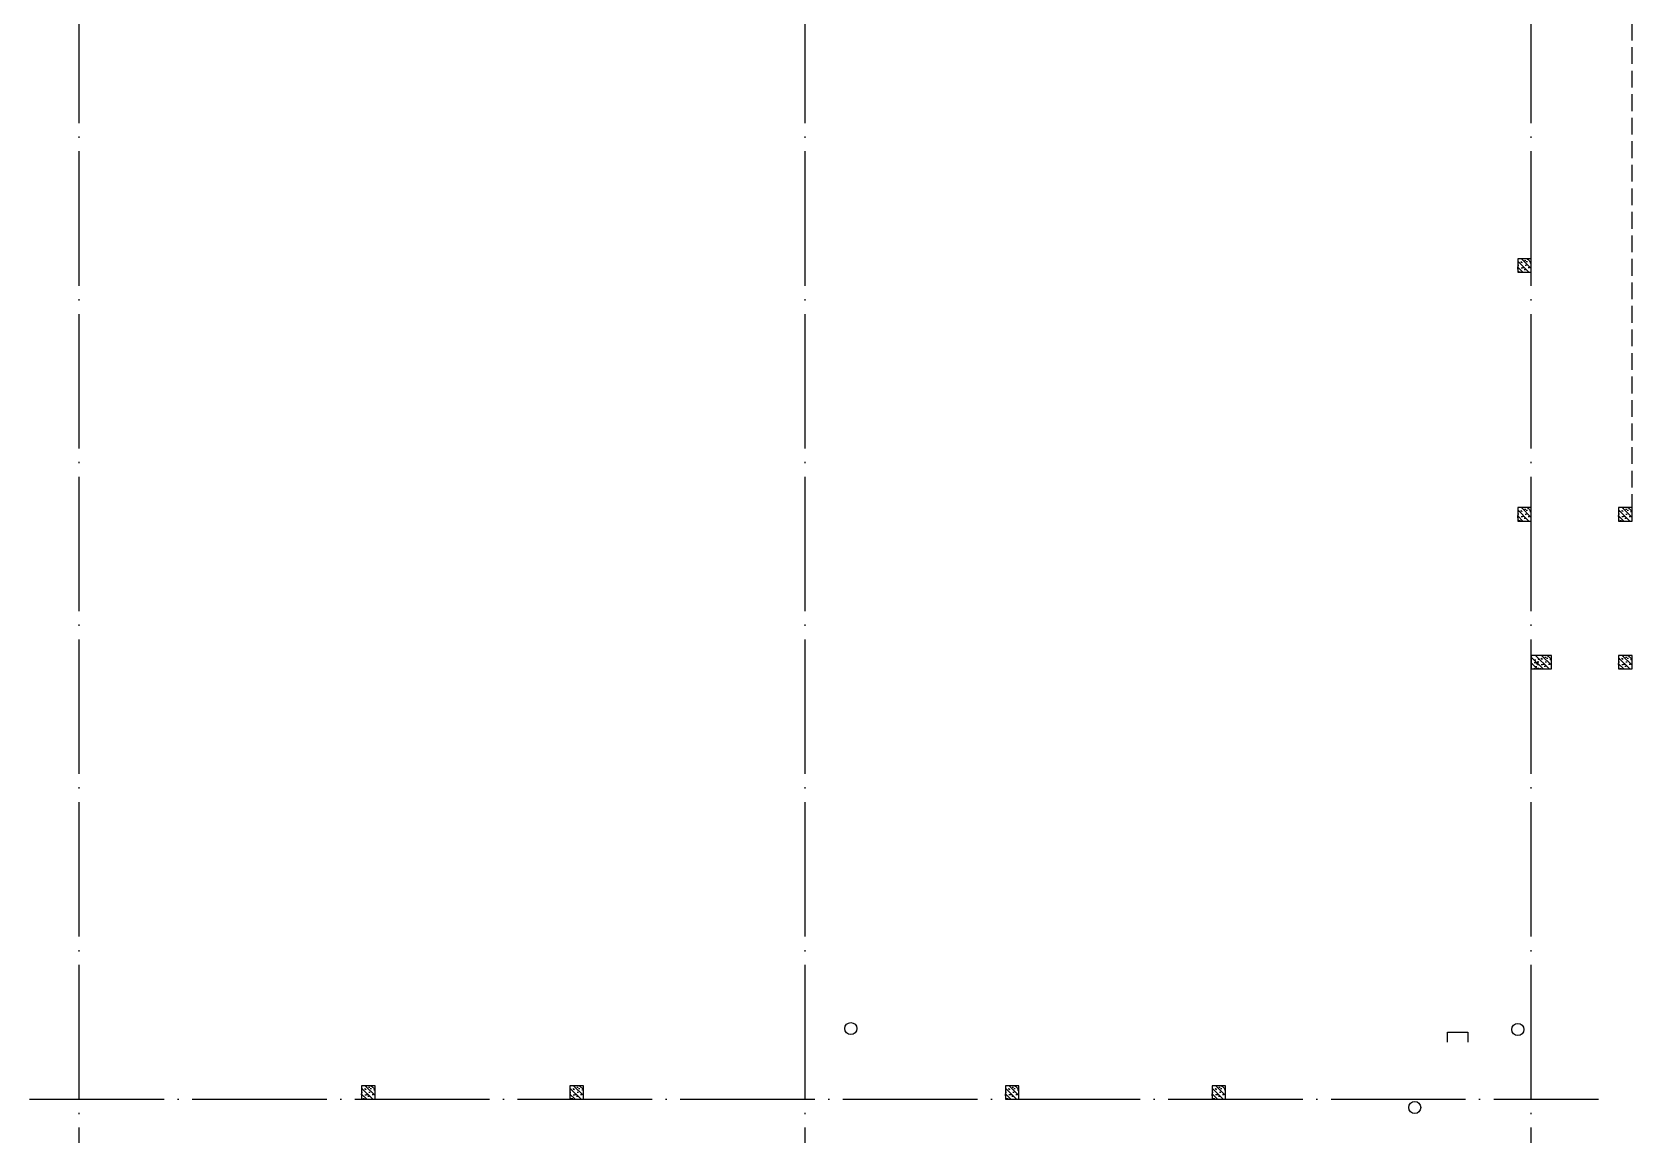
# Model space of a CAD drawing. Extents: x 6843040 to 15500510, y -6507076 to -4940511.
# Drawn here: x 7756494 to 7780297, y -5531034 to -5514627 of the extents above; entities that cross this region are included whole.
import ezdxf

# ---------------------------------------------------------------- set-up
doc = ezdxf.new("R2010")
doc.units = 0
doc.header["$LTSCALE"] = 1000
doc.header["$MEASUREMENT"] = 0
doc.linetypes.add('DASH', pattern=[0.35, 0.25, -0.1])
doc.linetypes.add('DOTE', pattern=[2.42, 2, -0.2, 0.02, -0.2])
for name, color, linetype in [('COLUMN', 10, 'Continuous'), ('DOTE', 8, 'DOTE'), ('plan-1', 40, 'Continuous'), ('PUB_HATCH', 8, 'Continuous'), ('S_SURFACE', 6, 'Continuous'), ('VPIPE-给水', 3, 'Continuous'), ('VPIPE-雨水', 4, 'Continuous')]:
    doc.layers.add(name, color=color, linetype=linetype)

# ---------------------------------------------------------------- blocks, each defined once
blk = doc.blocks.new('1GZ')
at = {"layer": 'PUB_HATCH'}
h = blk.add_hatch(dxfattribs=at)
h.set_pattern_fill('钢筋混凝土', color=256, scale=25, angle=90, style=0)
h.set_pattern_definition([(134.999998, (93878.19, -451466.92), (-44.194175, -44.194172), []), (140, (93878.19, -451466.92), (15.68804, 179.315045), [18.75, -206.25]), (85, (93878.19, -451466.92), (-188.048035, -34.68783), [15, -165]), (190.4514, (93879.5, -451451.98), (-172.35988, 144.62735), [15.93505, -175.28553]), (136.1842, (93828.2, -451466.92), (41.37976, 266.81026), [28.125, -309.375]), (186.6356, (93831.64, -451444.69), (-243.52946, 233.66568), [23.90257, -262.92825]), (81.1842, (93828.2, -451466.92), (-243.52964, 233.6655), [22.5, -247.5]), (111, (93840.69, -451441.92), (100.65473, 149.22676), [18.75, -206.25]), (56, (93840.69, -451441.92), (-181.28751, 60.82884), [15, -165]), (161.4514, (93849.08, -451429.48), (-80.63262, 210.05566), [15.93505, -175.28553]), (127.499998, (93878.19, -451466.92), (-83.223463, 3.039967), [0, -163, 0, -167.5, 0, -165.625]), (97.499998, (93878.19, -451466.92), (-98.602926, 65.767388), [0, -95.5, 0, -159.25, 0, -63.125]), (57.499998, (93878.19, -451522.67), (5.638722, 133.455609), [0, -62.5, 0, -195, 0, -258.75]), (47.499998, (93878.19, -451547.67), (-25.02624, 145.796543), [0, -81.25, 0, -129.5, 0, -183.75])])
edge = h.paths.add_edge_path()
edge.add_line((400295, -183985), (400095, -183985))
edge.add_line((400295, -183985), (400295, -183785))
edge.add_line((400295, -183785), (400095, -183785))
edge.add_line((400095, -183785), (400095, -183985))
h = blk.add_hatch(dxfattribs=at)
h.set_pattern_fill('钢筋混凝土', color=256, scale=25, angle=90, style=0)
h.set_pattern_definition([(134.999998, (93878.19, -455166.74), (-44.194175, -44.194172), []), (140, (93878.19, -455166.74), (15.68804, 179.315045), [18.75, -206.25]), (85, (93878.19, -455166.74), (-188.048035, -34.68783), [15, -165]), (190.4514, (93879.5, -455151.8), (-172.35988, 144.62735), [15.93505, -175.28553]), (136.1842, (93828.2, -455166.74), (41.37976, 266.81026), [28.125, -309.375]), (186.6356, (93831.64, -455144.5), (-243.52946, 233.66568), [23.90257, -262.92825]), (81.1842, (93828.2, -455166.74), (-243.52964, 233.6655), [22.5, -247.5]), (111, (93840.69, -455141.74), (100.65473, 149.22676), [18.75, -206.25]), (56, (93840.69, -455141.74), (-181.28751, 60.82884), [15, -165]), (161.4514, (93849.08, -455129.3), (-80.63262, 210.05566), [15.93505, -175.28553]), (127.499998, (93878.19, -455166.74), (-83.223463, 3.039967), [0, -163, 0, -167.5, 0, -165.625]), (97.499998, (93878.19, -455166.74), (-98.602926, 65.767388), [0, -95.5, 0, -159.25, 0, -63.125]), (57.499998, (93878.19, -455222.49), (5.638722, 133.455609), [0, -62.5, 0, -195, 0, -258.75]), (47.499998, (93878.19, -455247.49), (-25.02624, 145.796543), [0, -81.25, 0, -129.5, 0, -183.75])])
edge = h.paths.add_edge_path()
edge.add_line((400295, -187685), (400095, -187685))
edge.add_line((400295, -187685), (400295, -187485))
edge.add_line((400295, -187485), (400095, -187485))
edge.add_line((400095, -187485), (400095, -187685))
h = blk.add_hatch(dxfattribs=at)
h.set_pattern_fill('钢筋混凝土', color=256, scale=25, angle=90, style=0)
h.set_pattern_definition([(134.999998, (95378.183, -455166.74), (-44.194175, -44.194172), []), (140, (95378.18, -455166.74), (15.68804, 179.315045), [18.75, -206.25]), (85, (95378.18, -455166.74), (-188.048035, -34.68783), [15, -165]), (190.4514, (95379.49, -455151.8), (-172.35988, 144.62735), [15.93505, -175.28553]), (136.1842, (95328.18, -455166.74), (41.37976, 266.81026), [28.125, -309.375]), (186.6356, (95331.63, -455144.5), (-243.52946, 233.66568), [23.90257, -262.92825]), (81.1842, (95328.18, -455166.74), (-243.52964, 233.6655), [22.5, -247.5]), (111, (95340.68, -455141.74), (100.65473, 149.22676), [18.75, -206.25]), (56, (95340.68, -455141.74), (-181.28751, 60.82884), [15, -165]), (161.4514, (95349.07, -455129.3), (-80.63262, 210.05566), [15.93505, -175.28553]), (127.499998, (95378.183, -455166.74), (-83.223463, 3.039967), [0, -163, 0, -167.5, 0, -165.625]), (97.499998, (95378.18, -455166.74), (-98.602926, 65.767388), [0, -95.5, 0, -159.25, 0, -63.125]), (57.499998, (95378.18, -455222.49), (5.638722, 133.455609), [0, -62.5, 0, -195, 0, -258.75]), (47.499998, (95378.18, -455247.49), (-25.02624, 145.796543), [0, -81.25, 0, -129.5, 0, -183.75])])
edge = h.paths.add_edge_path()
edge.add_line((401795, -187685), (401595, -187685))
edge.add_line((401795, -187685), (401795, -187485))
edge.add_line((401795, -187485), (401595, -187485))
edge.add_line((401595, -187485), (401595, -187685))
h = blk.add_hatch(dxfattribs=at)
h.set_pattern_fill('钢筋混凝土', color=256, scale=25, angle=90, style=0)
h.set_pattern_definition([(134.999998, (94178.19, -457366.74), (-44.194175, -44.194172), []), (140, (94178.19, -457366.74), (15.68804, 179.315045), [18.75, -206.25]), (85, (94178.19, -457366.74), (-188.048035, -34.68783), [15, -165]), (190.4514, (94179.5, -457351.8), (-172.35988, 144.62735), [15.93505, -175.28553]), (136.1842, (94128.2, -457366.74), (41.37976, 266.81026), [28.125, -309.375]), (186.6356, (94131.64, -457344.5), (-243.52946, 233.66568), [23.90257, -262.92825]), (81.1842, (94128.2, -457366.74), (-243.52964, 233.6655), [22.5, -247.5]), (111, (94140.69, -457341.74), (100.65473, 149.22676), [18.75, -206.25]), (56, (94140.69, -457341.74), (-181.28751, 60.82884), [15, -165]), (161.4514, (94149.08, -457329.3), (-80.63262, 210.05566), [15.93505, -175.28553]), (127.499998, (94178.19, -457366.74), (-83.223463, 3.039967), [0, -163, 0, -167.5, 0, -165.625]), (97.499998, (94178.19, -457366.74), (-98.602926, 65.767388), [0, -95.5, 0, -159.25, 0, -63.125]), (57.499998, (94178.19, -457422.49), (5.638722, 133.455609), [0, -62.5, 0, -195, 0, -258.75]), (47.499998, (94178.19, -457447.49), (-25.02624, 145.796543), [0, -81.25, 0, -129.5, 0, -183.75])])
edge = h.paths.add_edge_path()
edge.add_line((400595, -189885), (400295, -189885))
edge.add_line((400595, -189885), (400595, -189685))
edge.add_line((400595, -189685), (400295, -189685))
edge.add_line((400295, -189685), (400295, -189885))
h = blk.add_hatch(dxfattribs=at)
h.set_pattern_fill('钢筋混凝土', color=256, scale=25, angle=90, style=0)
h.set_pattern_definition([(134.999998, (95378.21, -457366.74), (-44.194175, -44.194172), []), (140, (95378.21, -457366.74), (15.68804, 179.315045), [18.75, -206.25]), (85, (95378.21, -457366.74), (-188.048035, -34.68783), [15, -165]), (190.4514, (95379.52, -457351.8), (-172.35988, 144.62735), [15.93505, -175.28553]), (136.1842, (95328.21, -457366.74), (41.37976, 266.81026), [28.125, -309.375]), (186.6356, (95331.66, -457344.5), (-243.52946, 233.66568), [23.90257, -262.92825]), (81.1842, (95328.2, -457366.74), (-243.52964, 233.6655), [22.5, -247.5]), (111, (95340.71, -457341.74), (100.65473, 149.22676), [18.75, -206.25]), (56, (95340.71, -457341.74), (-181.28751, 60.82884), [15, -165]), (161.4514, (95349.1, -457329.3), (-80.63262, 210.05566), [15.93505, -175.28553]), (127.499998, (95378.21, -457366.74), (-83.223463, 3.039967), [0, -163, 0, -167.5, 0, -165.625]), (97.499998, (95378.21, -457366.74), (-98.602926, 65.767388), [0, -95.5, 0, -159.25, 0, -63.125]), (57.499998, (95378.21, -457422.49), (5.638722, 133.455609), [0, -62.5, 0, -195, 0, -258.75]), (47.499998, (95378.21, -457447.49), (-25.02624, 145.796543), [0, -81.25, 0, -129.5, 0, -183.75])])
edge = h.paths.add_edge_path()
edge.add_line((401795, -189885), (401595, -189885))
edge.add_line((401795, -189885), (401795, -189685))
edge.add_line((401795, -189685), (401595, -189685))
edge.add_line((401595, -189685), (401595, -189885))
h = blk.add_hatch(dxfattribs=at)
h.set_pattern_fill('钢筋混凝土', color=256, scale=25, angle=90, style=0)
h.set_pattern_definition([(134.999998, (76678.19, -463766.92), (-44.194175, -44.194172), []), (140, (76678.19, -463766.92), (15.68804, 179.315045), [18.75, -206.25]), (85, (76678.19, -463766.92), (-188.048035, -34.68783), [15, -165]), (190.4514, (76679.5, -463751.98), (-172.35988, 144.62735), [15.93505, -175.28553]), (136.1842, (76628.2, -463766.92), (41.37976, 266.81026), [28.125, -309.375]), (186.6356, (76631.64, -463744.68), (-243.52946, 233.66568), [23.90257, -262.92825]), (81.1842, (76628.2, -463766.92), (-243.52964, 233.6655), [22.5, -247.5]), (111, (76640.69, -463741.92), (100.65473, 149.22676), [18.75, -206.25]), (56, (76640.69, -463741.92), (-181.28751, 60.82884), [15, -165]), (161.4514, (76649.08, -463729.48), (-80.63262, 210.05566), [15.93505, -175.28553]), (127.499998, (76678.19, -463766.92), (-83.223463, 3.039967), [0, -163, 0, -167.5, 0, -165.625]), (97.499998, (76678.19, -463766.92), (-98.602926, 65.767388), [0, -95.5, 0, -159.25, 0, -63.125]), (57.499998, (76678.19, -463822.67), (5.638722, 133.455609), [0, -62.5, 0, -195, 0, -258.75]), (47.499998, (76678.19, -463847.67), (-25.02624, 145.796543), [0, -81.25, 0, -129.5, 0, -183.75])])
edge = h.paths.add_edge_path()
edge.add_line((383095, -196285), (382895, -196285))
edge.add_line((383095, -196285), (383095, -196085))
edge.add_line((383095, -196085), (382895, -196085))
edge.add_line((382895, -196085), (382895, -196285))
h = blk.add_hatch(dxfattribs=at)
h.set_pattern_fill('钢筋混凝土', color=256, scale=25, angle=90, style=0)
h.set_pattern_definition([(134.999998, (79778.19, -463766.92), (-44.194175, -44.194172), []), (140, (79778.19, -463766.92), (15.68804, 179.315045), [18.75, -206.25]), (85, (79778.19, -463766.92), (-188.048035, -34.68783), [15, -165]), (190.4514, (79779.5, -463751.98), (-172.35988, 144.62735), [15.93505, -175.28553]), (136.1842, (79728.2, -463766.92), (41.37976, 266.81026), [28.125, -309.375]), (186.6356, (79731.64, -463744.68), (-243.52946, 233.66568), [23.90257, -262.92825]), (81.1842, (79728.2, -463766.92), (-243.52964, 233.6655), [22.5, -247.5]), (111, (79740.69, -463741.92), (100.65473, 149.22676), [18.75, -206.25]), (56, (79740.69, -463741.92), (-181.28751, 60.82884), [15, -165]), (161.4514, (79749.08, -463729.48), (-80.63262, 210.05566), [15.93505, -175.28553]), (127.499998, (79778.19, -463766.92), (-83.223463, 3.039967), [0, -163, 0, -167.5, 0, -165.625]), (97.499998, (79778.19, -463766.92), (-98.602926, 65.767388), [0, -95.5, 0, -159.25, 0, -63.125]), (57.499998, (79778.19, -463822.67), (5.638722, 133.455609), [0, -62.5, 0, -195, 0, -258.75]), (47.499998, (79778.19, -463847.67), (-25.02624, 145.796543), [0, -81.25, 0, -129.5, 0, -183.75])])
edge = h.paths.add_edge_path()
edge.add_line((386195, -196285), (385995, -196285))
edge.add_line((386195, -196285), (386195, -196085))
edge.add_line((386195, -196085), (385995, -196085))
edge.add_line((385995, -196085), (385995, -196285))
h = blk.add_hatch(dxfattribs=at)
h.set_pattern_fill('钢筋混凝土', color=256, scale=25, angle=90, style=0)
h.set_pattern_definition([(134.999998, (86256.395, -463766.52), (-44.194175, -44.194172), []), (140, (86256.4, -463766.52), (15.68804, 179.315045), [18.75, -206.25]), (85, (86256.4, -463766.52), (-188.048035, -34.68783), [15, -165]), (190.4514, (86257.7, -463751.58), (-172.35988, 144.62735), [15.93505, -175.28553]), (136.1842, (86206.4, -463766.52), (41.37976, 266.81026), [28.125, -309.375]), (186.6356, (86209.84, -463744.3), (-243.52946, 233.66568), [23.90257, -262.92825]), (81.1842, (86206.4, -463766.52), (-243.52964, 233.6655), [22.5, -247.5]), (111, (86218.9, -463741.52), (100.65473, 149.22676), [18.75, -206.25]), (56, (86218.9, -463741.52), (-181.28751, 60.82884), [15, -165]), (161.4514, (86227.28, -463729.09), (-80.63262, 210.05566), [15.93505, -175.28553]), (127.499998, (86256.395, -463766.52), (-83.223463, 3.039967), [0, -163, 0, -167.5, 0, -165.625]), (97.499998, (86256.395, -463766.52), (-98.602926, 65.767388), [0, -95.5, 0, -159.25, 0, -63.125]), (57.499998, (86256.395, -463822.27), (5.638722, 133.455609), [0, -62.5, 0, -195, 0, -258.75]), (47.499998, (86256.4, -463847.27), (-25.02624, 145.796543), [0, -81.25, 0, -129.5, 0, -183.75])])
edge = h.paths.add_edge_path()
edge.add_line((392673, -196285), (392473, -196285))
edge.add_line((392673, -196285), (392673, -196085))
edge.add_line((392673, -196085), (392473, -196085))
edge.add_line((392473, -196085), (392473, -196285))
h = blk.add_hatch(dxfattribs=at)
h.set_pattern_fill('钢筋混凝土', color=256, scale=25, angle=90, style=0)
h.set_pattern_definition([(134.999998, (89331.395, -463766.52), (-44.194175, -44.194172), []), (140, (89331.4, -463766.52), (15.68804, 179.315045), [18.75, -206.25]), (85, (89331.4, -463766.52), (-188.048035, -34.68783), [15, -165]), (190.4514, (89332.7, -463751.58), (-172.35988, 144.62735), [15.93505, -175.28553]), (136.1842, (89281.4, -463766.52), (41.37976, 266.81026), [28.125, -309.375]), (186.6356, (89284.84, -463744.3), (-243.52946, 233.66568), [23.90257, -262.92825]), (81.1842, (89281.4, -463766.52), (-243.52964, 233.6655), [22.5, -247.5]), (111, (89293.9, -463741.52), (100.65473, 149.22676), [18.75, -206.25]), (56, (89293.9, -463741.52), (-181.28751, 60.82884), [15, -165]), (161.4514, (89302.28, -463729.09), (-80.63262, 210.05566), [15.93505, -175.28553]), (127.499998, (89331.395, -463766.52), (-83.223463, 3.039967), [0, -163, 0, -167.5, 0, -165.625]), (97.499998, (89331.395, -463766.52), (-98.602926, 65.767388), [0, -95.5, 0, -159.25, 0, -63.125]), (57.499998, (89331.395, -463822.27), (5.638722, 133.455609), [0, -62.5, 0, -195, 0, -258.75]), (47.499998, (89331.4, -463847.27), (-25.02624, 145.796543), [0, -81.25, 0, -129.5, 0, -183.75])])
edge = h.paths.add_edge_path()
edge.add_line((395748, -196285), (395548, -196285))
edge.add_line((395748, -196285), (395748, -196085))
edge.add_line((395748, -196085), (395548, -196085))
edge.add_line((395548, -196085), (395548, -196285))
at = {"layer": 'COLUMN'}
for points in [[(400095, -183985), (400295, -183985), (400295, -183785), (400095, -183785)], [(400095, -187685), (400295, -187685), (400295, -187485), (400095, -187485)], [(401595, -187685), (401795, -187685), (401795, -187485), (401595, -187485)], [(400295, -189885), (400595, -189885), (400595, -189685), (400295, -189685)], [(401595, -189885), (401795, -189885), (401795, -189685), (401595, -189685)], [(382895, -196285), (383095, -196285), (383095, -196085), (382895, -196085)], [(385995, -196285), (386195, -196285), (386195, -196085), (385995, -196085)], [(392473, -196285), (392673, -196285), (392673, -196085), (392473, -196085)], [(395548, -196285), (395748, -196285), (395748, -196085), (395548, -196085)]]:
    blk.add_lwpolyline(points, close=True, dxfattribs=at)
blk = doc.blocks.new('1F手摇拉杆')
at = {"layer": 'S_SURFACE'}
blk.add_lwpolyline([(7777555, -5529652), (7777555, -5529502), (7777855, -5529502), (7777855, -5529652)], dxfattribs=at)
blk = doc.blocks.new('一层排水消防0922')
at = {"layer": 'VPIPE-给水'}
blk.add_circle((7768677, -5529451), 90, dxfattribs=at)
at = {"layer": 'VPIPE-雨水'}
for centre in [(7778600, -5529465), (7777065, -5530625)]:
    blk.add_circle(centre, 90, dxfattribs=at)

msp = doc.modelspace()

# ---------------------------------------------------------------- linework, layer by layer
at = {"linetype": 'DASH'}
msp.add_lwpolyline([(7756647.4, -5489002.5), (7777897.4, -5489002.5, -0.4142139), (7780297.4, -5491402.5), (7780297.4, -5521701.8)], format="xyb", dxfattribs=at)
at = {"layer": 'DOTE'}
for p, q in [((7757197.4, -5554702), (7757197.4, -5485702.5)), ((7767997.4, -5554702), (7767997.4, -5485702.5)), ((7778797.4, -5554702), (7778797.4, -5485702.5)), ((7640299.5, -5530502), (7779797.4, -5530502))]:
    msp.add_line(p, q, dxfattribs=at)

# ---------------------------------------------------------------- block references
msp.add_blockref('1GZ', (7378502.9, -5334216.6))
at = {"layer": 'plan-1'}
for name in ['一层排水消防0922', '1F手摇拉杆']:
    msp.add_blockref(name, (0, 0), dxfattribs=at)

doc.saveas('drawing.dxf')
